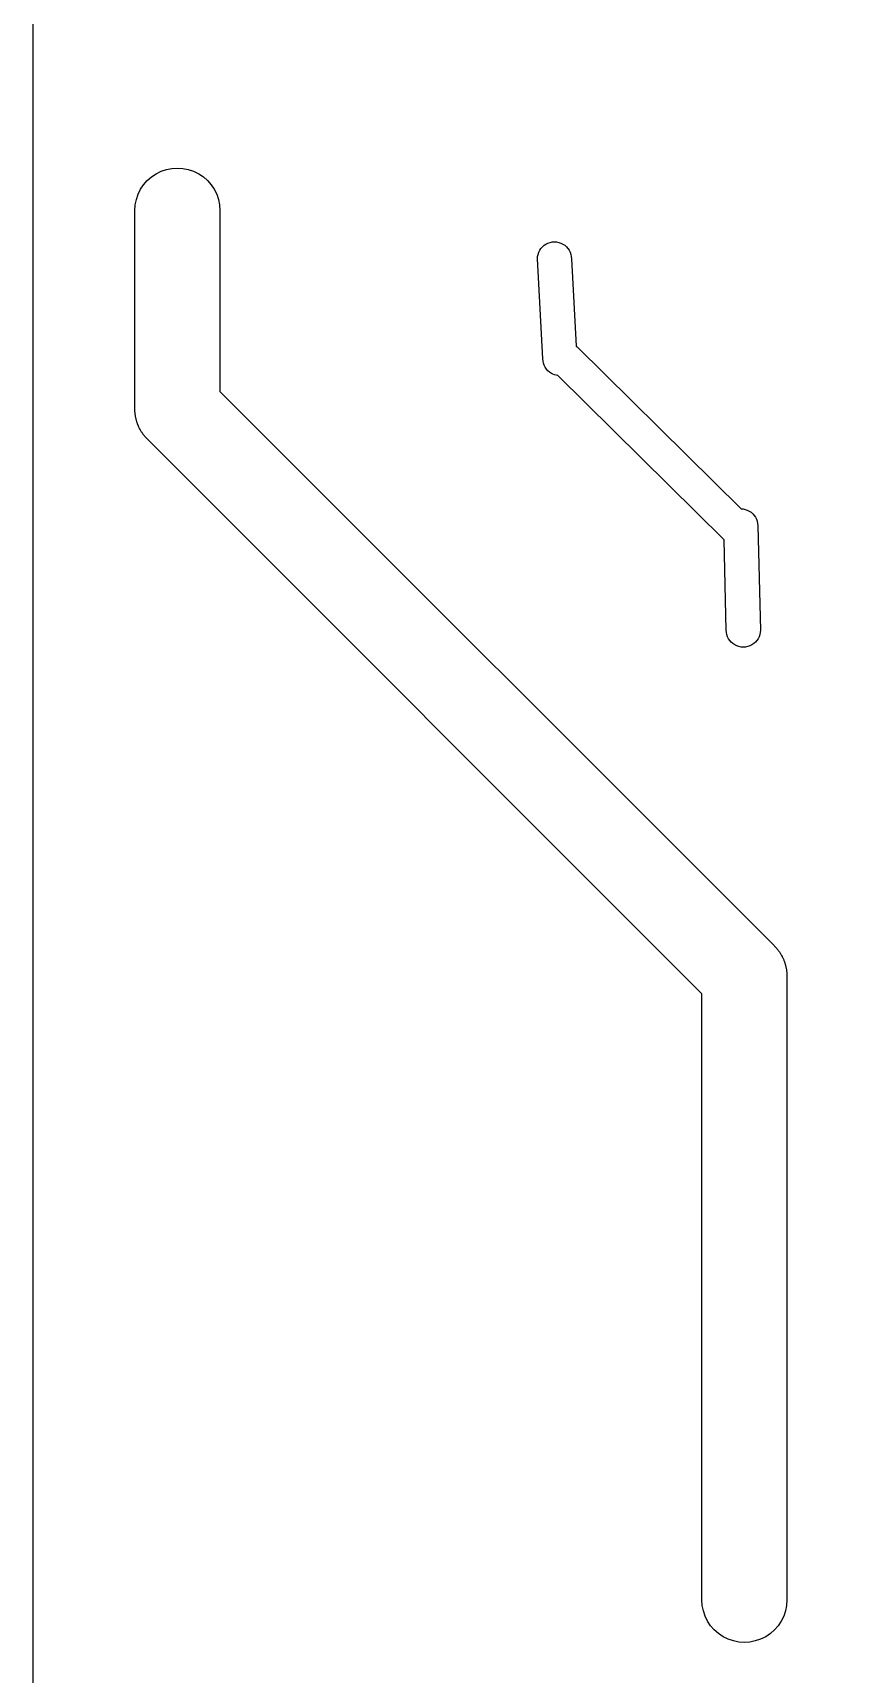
# Model space of a CAD drawing. Extents: x -7.6 to 7.5, y -21.6 to 19.9.
# Drawn here: x -7.65 to -0.3, y -9.56 to 5.15 of the extents above; entities that cross this region are included whole.
import ezdxf

# ---------------------------------------------------------------- set-up
doc = ezdxf.new("R2010")
doc.units = 0
doc.header["$MEASUREMENT"] = 0
doc.layers.add('BOTTOM_WELDED_LPKF', color=7, linetype='CONTINUOUS')

msp = doc.modelspace()

# ---------------------------------------------------------------- linework, layer by layer
at = {"layer": 'BOTTOM_WELDED_LPKF'}
msp.add_lwpolyline([(-7.6454, -21.6408), (7.5438, -21.6408), (7.5438, 19.8628), (-7.6454, 19.8628), (-7.6454, -21.6408)], close=True, dxfattribs=at)
for points, knots in [([(-1.651, -3.4598), (-1.651, -3.4598), (-1.651, -8.89), (-1.651, -8.89), (-1.651, -8.89), (-1.651, -9.0261), (-1.5784, -9.1519), (-1.4605, -9.22), (-1.4605, -9.22), (-1.3426, -9.288), (-1.1974, -9.288), (-1.0795, -9.22), (-1.0795, -9.22), (-0.9616, -9.1519), (-0.889, -9.0261), (-0.889, -8.89), (-0.889, -8.89), (-0.889, -8.89), (-0.889, -3.302), (-0.889, -3.302), (-0.889, -3.302), (-0.889, -3.302), (-0.889, -3.3012), (-0.889, -3.3012), (-0.889, -3.3012), (-0.889, -3.3012), (-0.8891, -3.2956), (-0.8891, -3.2956), (-0.8891, -3.2956), (-0.8891, -3.2956), (-0.8891, -3.2949), (-0.8891, -3.2949), (-0.8891, -3.2949), (-0.8891, -3.2949), (-0.8892, -3.2893), (-0.8892, -3.2893), (-0.8892, -3.2893), (-0.8892, -3.2893), (-0.8893, -3.2887), (-0.8893, -3.2887), (-0.8893, -3.2887), (-0.8893, -3.2887), (-0.8895, -3.2829), (-0.8895, -3.2829), (-0.8895, -3.2829), (-0.8895, -3.2829), (-0.8895, -3.2825), (-0.8895, -3.2825), (-0.8895, -3.2825), (-0.8895, -3.2825), (-0.8898, -3.2766), (-0.8898, -3.2766), (-0.8898, -3.2766), (-0.8898, -3.2766), (-0.8899, -3.2764), (-0.8899, -3.2764), (-0.8899, -3.2764), (-0.8899, -3.2764), (-0.8903, -3.2703), (-0.8903, -3.2703), (-0.8903, -3.2703), (-0.8903, -3.2703), (-0.8904, -3.2702), (-0.8904, -3.2702), (-0.8904, -3.2702), (-0.8904, -3.2702), (-0.8909, -3.264), (-0.8909, -3.264), (-0.8909, -3.264), (-0.8909, -3.264), (-0.8916, -3.2579), (-0.8916, -3.2579), (-0.8916, -3.2579), (-0.8916, -3.2579), (-0.8916, -3.2578), (-0.8916, -3.2578), (-0.8916, -3.2578), (-0.8916, -3.2578), (-0.8932, -3.2456), (-0.8932, -3.2456), (-0.8932, -3.2456), (-0.8932, -3.2456), (-0.8932, -3.2453), (-0.8932, -3.2453), (-0.8932, -3.2453), (-0.8932, -3.2453), (-0.8942, -3.2395), (-0.8942, -3.2395), (-0.8942, -3.2395), (-0.8942, -3.2395), (-0.8942, -3.2391), (-0.8942, -3.2391), (-0.8942, -3.2391), (-0.8942, -3.2391), (-0.8953, -3.2334), (-0.8953, -3.2334), (-0.8953, -3.2334), (-0.8953, -3.2334), (-0.8953, -3.233), (-0.8953, -3.233), (-0.8953, -3.233), (-0.8953, -3.233), (-0.8964, -3.2274), (-0.8964, -3.2274), (-0.8964, -3.2274), (-0.8964, -3.2274), (-0.8965, -3.2268), (-0.8965, -3.2268), (-0.8965, -3.2268), (-0.8965, -3.2268), (-0.8977, -3.2213), (-0.8977, -3.2213), (-0.8977, -3.2213), (-0.8977, -3.2213), (-0.8978, -3.2207), (-0.8978, -3.2207), (-0.8978, -3.2207), (-0.8978, -3.2207), (-0.899, -3.2153), (-0.899, -3.2153), (-0.899, -3.2153), (-0.899, -3.2153), (-0.8991, -3.2147), (-0.8991, -3.2147), (-0.8991, -3.2147), (-0.8991, -3.2147), (-0.9005, -3.2093), (-0.9005, -3.2093), (-0.9005, -3.2093), (-0.9005, -3.2093), (-0.9006, -3.2086), (-0.9006, -3.2086), (-0.9006, -3.2086), (-0.9006, -3.2086), (-0.902, -3.2034), (-0.902, -3.2034), (-0.902, -3.2034), (-0.902, -3.2034), (-0.9022, -3.2026), (-0.9022, -3.2026), (-0.9022, -3.2026), (-0.9022, -3.2026), (-0.9037, -3.1974), (-0.9037, -3.1974), (-0.9037, -3.1974), (-0.9037, -3.1974), (-0.9039, -3.1966), (-0.9039, -3.1966), (-0.9039, -3.1966), (-0.9039, -3.1966), (-0.9054, -3.1915), (-0.9054, -3.1915), (-0.9054, -3.1915), (-0.9054, -3.1915), (-0.9056, -3.1907), (-0.9056, -3.1907), (-0.9056, -3.1907), (-0.9056, -3.1907), (-0.9072, -3.1856), (-0.9072, -3.1856), (-0.9072, -3.1856), (-0.9072, -3.1856), (-0.9075, -3.1847), (-0.9075, -3.1847), (-0.9075, -3.1847), (-0.9075, -3.1847), (-0.9092, -3.1798), (-0.9092, -3.1798), (-0.9092, -3.1798), (-0.9092, -3.1798), (-0.9094, -3.1789), (-0.9094, -3.1789), (-0.9094, -3.1789), (-0.9094, -3.1789), (-0.9112, -3.1739), (-0.9112, -3.1739), (-0.9112, -3.1739), (-0.9112, -3.1739), (-0.9115, -3.173), (-0.9115, -3.173), (-0.9115, -3.173), (-0.9115, -3.173), (-0.9133, -3.1681), (-0.9133, -3.1681), (-0.9133, -3.1681), (-0.9133, -3.1681), (-0.9136, -3.1672), (-0.9136, -3.1672), (-0.9136, -3.1672), (-0.9136, -3.1672), (-0.9155, -3.1624), (-0.9155, -3.1624), (-0.9155, -3.1624), (-0.9155, -3.1624), (-0.9159, -3.1615), (-0.9159, -3.1615), (-0.9159, -3.1615), (-0.9159, -3.1615), (-0.9178, -3.1566), (-0.9178, -3.1566), (-0.9178, -3.1566), (-0.9178, -3.1566), (-0.9182, -3.1557), (-0.9182, -3.1557), (-0.9182, -3.1557), (-0.9182, -3.1557), (-0.9202, -3.1509), (-0.9202, -3.1509), (-0.9202, -3.1509), (-0.9202, -3.1509), (-0.9206, -3.15), (-0.9206, -3.15), (-0.9206, -3.15), (-0.9206, -3.15), (-0.9227, -3.1453), (-0.9227, -3.1453), (-0.9227, -3.1453), (-0.9227, -3.1453), (-0.9231, -3.1444), (-0.9231, -3.1444), (-0.9231, -3.1444), (-0.9231, -3.1444), (-0.9253, -3.1397), (-0.9253, -3.1397), (-0.9253, -3.1397), (-0.9253, -3.1397), (-0.9257, -3.1388), (-0.9257, -3.1388), (-0.9257, -3.1388), (-0.9257, -3.1388), (-0.928, -3.1341), (-0.928, -3.1341), (-0.928, -3.1341), (-0.928, -3.1341), (-0.9284, -3.1333), (-0.9284, -3.1333), (-0.9284, -3.1333), (-0.9284, -3.1333), (-0.9308, -3.1286), (-0.9308, -3.1286), (-0.9308, -3.1286), (-0.9308, -3.1286), (-0.9312, -3.1277), (-0.9312, -3.1277), (-0.9312, -3.1277), (-0.9312, -3.1277), (-0.9364, -3.118), (-0.9364, -3.118), (-0.9364, -3.118), (-0.9364, -3.118), (-0.9366, -3.1176), (-0.9366, -3.1176), (-0.9366, -3.1176), (-0.9366, -3.1176), (-0.937, -3.1169), (-0.937, -3.1169), (-0.937, -3.1169), (-0.937, -3.1169), (-0.9397, -3.1122), (-0.9397, -3.1122), (-0.9397, -3.1122), (-0.9397, -3.1122), (-0.94, -3.1115), (-0.94, -3.1115), (-0.94, -3.1115), (-0.94, -3.1115), (-0.9428, -3.1068), (-0.9428, -3.1068), (-0.9428, -3.1068), (-0.9428, -3.1068), (-0.9432, -3.1062), (-0.9432, -3.1062), (-0.9432, -3.1062), (-0.9432, -3.1062), (-0.946, -3.1015), (-0.946, -3.1015), (-0.946, -3.1015), (-0.946, -3.1015), (-0.9464, -3.1009), (-0.9464, -3.1009), (-0.9464, -3.1009), (-0.9464, -3.1009), (-0.9494, -3.0962), (-0.9494, -3.0962), (-0.9494, -3.0962), (-0.9494, -3.0962), (-0.9497, -3.0957), (-0.9497, -3.0957), (-0.9497, -3.0957), (-0.9497, -3.0957), (-0.9528, -3.091), (-0.9528, -3.091), (-0.9528, -3.091), (-0.9528, -3.091), (-0.9531, -3.0905), (-0.9531, -3.0905), (-0.9531, -3.0905), (-0.9531, -3.0905), (-0.9563, -3.0858), (-0.9563, -3.0858), (-0.9563, -3.0858), (-0.9563, -3.0858), (-0.9565, -3.0854), (-0.9565, -3.0854), (-0.9565, -3.0854), (-0.9565, -3.0854), (-0.9599, -3.0807), (-0.9599, -3.0807), (-0.9599, -3.0807), (-0.9599, -3.0807), (-0.9601, -3.0804), (-0.9601, -3.0804), (-0.9601, -3.0804), (-0.9601, -3.0804), (-0.9635, -3.0757), (-0.9635, -3.0757), (-0.9635, -3.0757), (-0.9635, -3.0757), (-0.9637, -3.0754), (-0.9637, -3.0754), (-0.9637, -3.0754), (-0.9637, -3.0754), (-0.9673, -3.0706), (-0.9673, -3.0706), (-0.9673, -3.0706), (-0.9673, -3.0706), (-0.9674, -3.0705), (-0.9674, -3.0705), (-0.9674, -3.0705), (-0.9674, -3.0705), (-0.9712, -3.0657), (-0.9712, -3.0657), (-0.9712, -3.0657), (-0.9712, -3.0657), (-0.9712, -3.0656), (-0.9712, -3.0656), (-0.9712, -3.0656), (-0.9712, -3.0656), (-0.9751, -3.0608), (-0.9751, -3.0608), (-0.9751, -3.0608), (-0.9751, -3.0608), (-0.979, -3.056), (-0.979, -3.056), (-0.979, -3.056), (-0.979, -3.056), (-0.9791, -3.0559), (-0.9791, -3.0559), (-0.9791, -3.0559), (-0.9791, -3.0559), (-0.9831, -3.0513), (-0.9831, -3.0513), (-0.9831, -3.0513), (-0.9831, -3.0513), (-0.9833, -3.0511), (-0.9833, -3.0511), (-0.9833, -3.0511), (-0.9833, -3.0511), (-0.9872, -3.0467), (-0.9872, -3.0467), (-0.9872, -3.0467), (-0.9872, -3.0467), (-0.9875, -3.0464), (-0.9875, -3.0464), (-0.9875, -3.0464), (-0.9875, -3.0464), (-0.9914, -3.0421), (-0.9914, -3.0421), (-0.9914, -3.0421), (-0.9914, -3.0421), (-0.9918, -3.0417), (-0.9918, -3.0417), (-0.9918, -3.0417), (-0.9918, -3.0417), (-0.9956, -3.0376), (-0.9956, -3.0376), (-0.9956, -3.0376), (-0.9956, -3.0376), (-0.9961, -3.0371), (-0.9961, -3.0371), (-0.9961, -3.0371), (-0.9961, -3.0371), (-1, -3.0332), (-1, -3.0332), (-1, -3.0332), (-1, -3.0332), (-1.0006, -3.0326), (-1.0006, -3.0326), (-1.0006, -3.0326), (-1.0006, -3.0326), (-1.0044, -3.0288), (-1.0044, -3.0288), (-1.0044, -3.0288), (-1.0044, -3.0288), (-5.969, 1.9358), (-5.969, 1.9358), (-5.969, 1.9358), (-5.969, 1.9358), (-5.969, 2.54), (-5.969, 2.54), (-5.969, 2.54), (-5.969, 2.54), (-5.969, 3.556), (-5.969, 3.556), (-5.969, 3.556), (-5.969, 3.6921), (-6.0416, 3.8179), (-6.1595, 3.886), (-6.1595, 3.886), (-6.2774, 3.954), (-6.4226, 3.954), (-6.5405, 3.886), (-6.5405, 3.886), (-6.6584, 3.8179), (-6.731, 3.6921), (-6.731, 3.556), (-6.731, 3.556), (-6.731, 3.556), (-6.731, 2.54), (-6.731, 2.54), (-6.731, 2.54), (-6.731, 2.54), (-6.731, 1.778), (-6.731, 1.778), (-6.731, 1.778), (-6.731, 1.778), (-6.731, 1.7772), (-6.731, 1.7772), (-6.731, 1.7772), (-6.731, 1.7772), (-6.7309, 1.7716), (-6.7309, 1.7716), (-6.7309, 1.7716), (-6.7309, 1.7716), (-6.7309, 1.7709), (-6.7309, 1.7709), (-6.7309, 1.7709), (-6.7309, 1.7709), (-6.7308, 1.7653), (-6.7308, 1.7653), (-6.7308, 1.7653), (-6.7308, 1.7653), (-6.7307, 1.7647), (-6.7307, 1.7647), (-6.7307, 1.7647), (-6.7307, 1.7647), (-6.7305, 1.7589), (-6.7305, 1.7589), (-6.7305, 1.7589), (-6.7305, 1.7589), (-6.7305, 1.7585), (-6.7305, 1.7585), (-6.7305, 1.7585), (-6.7305, 1.7585), (-6.7302, 1.7526), (-6.7302, 1.7526), (-6.7302, 1.7526), (-6.7302, 1.7526), (-6.7301, 1.7524), (-6.7301, 1.7524), (-6.7301, 1.7524), (-6.7301, 1.7524), (-6.7297, 1.7463), (-6.7297, 1.7463), (-6.7297, 1.7463), (-6.7297, 1.7463), (-6.7296, 1.7462), (-6.7296, 1.7462), (-6.7296, 1.7462), (-6.7296, 1.7462), (-6.7291, 1.74), (-6.7291, 1.74), (-6.7291, 1.74), (-6.7291, 1.74), (-6.7284, 1.7339), (-6.7284, 1.7339), (-6.7284, 1.7339), (-6.7284, 1.7339), (-6.7284, 1.7338), (-6.7284, 1.7338), (-6.7284, 1.7338), (-6.7284, 1.7338), (-6.7268, 1.7216), (-6.7268, 1.7216), (-6.7268, 1.7216), (-6.7268, 1.7216), (-6.7268, 1.7213), (-6.7268, 1.7213), (-6.7268, 1.7213), (-6.7268, 1.7213), (-6.7258, 1.7155), (-6.7258, 1.7155), (-6.7258, 1.7155), (-6.7258, 1.7155), (-6.7258, 1.7151), (-6.7258, 1.7151), (-6.7258, 1.7151), (-6.7258, 1.7151), (-6.7247, 1.7094), (-6.7247, 1.7094), (-6.7247, 1.7094), (-6.7247, 1.7094), (-6.7247, 1.709), (-6.7247, 1.709), (-6.7247, 1.709), (-6.7247, 1.709), (-6.7236, 1.7034), (-6.7236, 1.7034), (-6.7236, 1.7034), (-6.7236, 1.7034), (-6.7235, 1.7028), (-6.7235, 1.7028), (-6.7235, 1.7028), (-6.7235, 1.7028), (-6.7223, 1.6973), (-6.7223, 1.6973), (-6.7223, 1.6973), (-6.7223, 1.6973), (-6.7222, 1.6967), (-6.7222, 1.6967), (-6.7222, 1.6967), (-6.7222, 1.6967), (-6.721, 1.6913), (-6.721, 1.6913), (-6.721, 1.6913), (-6.721, 1.6913), (-6.7209, 1.6907), (-6.7209, 1.6907), (-6.7209, 1.6907), (-6.7209, 1.6907), (-6.7195, 1.6853), (-6.7195, 1.6853), (-6.7195, 1.6853), (-6.7195, 1.6853), (-6.7194, 1.6846), (-6.7194, 1.6846), (-6.7194, 1.6846), (-6.7194, 1.6846), (-6.718, 1.6794), (-6.718, 1.6794), (-6.718, 1.6794), (-6.718, 1.6794), (-6.7178, 1.6786), (-6.7178, 1.6786), (-6.7178, 1.6786), (-6.7178, 1.6786), (-6.7163, 1.6734), (-6.7163, 1.6734), (-6.7163, 1.6734), (-6.7163, 1.6734), (-6.7161, 1.6726), (-6.7161, 1.6726), (-6.7161, 1.6726), (-6.7161, 1.6726), (-6.7146, 1.6675), (-6.7146, 1.6675), (-6.7146, 1.6675), (-6.7146, 1.6675), (-6.7144, 1.6667), (-6.7144, 1.6667), (-6.7144, 1.6667), (-6.7144, 1.6667), (-6.7128, 1.6616), (-6.7128, 1.6616), (-6.7128, 1.6616), (-6.7128, 1.6616), (-6.7125, 1.6607), (-6.7125, 1.6607), (-6.7125, 1.6607), (-6.7125, 1.6607), (-6.7108, 1.6558), (-6.7108, 1.6558), (-6.7108, 1.6558), (-6.7108, 1.6558), (-6.7106, 1.6549), (-6.7106, 1.6549), (-6.7106, 1.6549), (-6.7106, 1.6549), (-6.7088, 1.6499), (-6.7088, 1.6499), (-6.7088, 1.6499), (-6.7088, 1.6499), (-6.7085, 1.649), (-6.7085, 1.649), (-6.7085, 1.649), (-6.7085, 1.649), (-6.7067, 1.6441), (-6.7067, 1.6441), (-6.7067, 1.6441), (-6.7067, 1.6441), (-6.7064, 1.6432), (-6.7064, 1.6432), (-6.7064, 1.6432), (-6.7064, 1.6432), (-6.7045, 1.6384), (-6.7045, 1.6384), (-6.7045, 1.6384), (-6.7045, 1.6384), (-6.7041, 1.6375), (-6.7041, 1.6375), (-6.7041, 1.6375), (-6.7041, 1.6375), (-6.7022, 1.6326), (-6.7022, 1.6326), (-6.7022, 1.6326), (-6.7022, 1.6326), (-6.7018, 1.6317), (-6.7018, 1.6317), (-6.7018, 1.6317), (-6.7018, 1.6317), (-6.6998, 1.6269), (-6.6998, 1.6269), (-6.6998, 1.6269), (-6.6998, 1.6269), (-6.6994, 1.626), (-6.6994, 1.626), (-6.6994, 1.626), (-6.6994, 1.626), (-6.6973, 1.6213), (-6.6973, 1.6213), (-6.6973, 1.6213), (-6.6973, 1.6213), (-6.6969, 1.6204), (-6.6969, 1.6204), (-6.6969, 1.6204), (-6.6969, 1.6204), (-6.6947, 1.6157), (-6.6947, 1.6157), (-6.6947, 1.6157), (-6.6947, 1.6157), (-6.6943, 1.6148), (-6.6943, 1.6148), (-6.6943, 1.6148), (-6.6943, 1.6148), (-6.692, 1.6101), (-6.692, 1.6101), (-6.692, 1.6101), (-6.692, 1.6101), (-6.6916, 1.6093), (-6.6916, 1.6093), (-6.6916, 1.6093), (-6.6916, 1.6093), (-6.6892, 1.6046), (-6.6892, 1.6046), (-6.6892, 1.6046), (-6.6892, 1.6046), (-6.6888, 1.6037), (-6.6888, 1.6037), (-6.6888, 1.6037), (-6.6888, 1.6037), (-6.6836, 1.594), (-6.6836, 1.594), (-6.6836, 1.594), (-6.6836, 1.594), (-6.6834, 1.5936), (-6.6834, 1.5936), (-6.6834, 1.5936), (-6.6834, 1.5936), (-6.683, 1.5929), (-6.683, 1.5929), (-6.683, 1.5929), (-6.683, 1.5929), (-6.6803, 1.5882), (-6.6803, 1.5882), (-6.6803, 1.5882), (-6.6803, 1.5882), (-6.68, 1.5875), (-6.68, 1.5875), (-6.68, 1.5875), (-6.68, 1.5875), (-6.6772, 1.5828), (-6.6772, 1.5828), (-6.6772, 1.5828), (-6.6772, 1.5828), (-6.6768, 1.5822), (-6.6768, 1.5822), (-6.6768, 1.5822), (-6.6768, 1.5822), (-6.674, 1.5775), (-6.674, 1.5775), (-6.674, 1.5775), (-6.674, 1.5775), (-6.6736, 1.5769), (-6.6736, 1.5769), (-6.6736, 1.5769), (-6.6736, 1.5769), (-6.6706, 1.5722), (-6.6706, 1.5722), (-6.6706, 1.5722), (-6.6706, 1.5722), (-6.6703, 1.5717), (-6.6703, 1.5717), (-6.6703, 1.5717), (-6.6703, 1.5717), (-6.6672, 1.567), (-6.6672, 1.567), (-6.6672, 1.567), (-6.6672, 1.567), (-6.6669, 1.5665), (-6.6669, 1.5665), (-6.6669, 1.5665), (-6.6669, 1.5665), (-6.6637, 1.5618), (-6.6637, 1.5618), (-6.6637, 1.5618), (-6.6637, 1.5618), (-6.6635, 1.5614), (-6.6635, 1.5614), (-6.6635, 1.5614), (-6.6635, 1.5614), (-6.6601, 1.5567), (-6.6601, 1.5567), (-6.6601, 1.5567), (-6.6601, 1.5567), (-6.6599, 1.5564), (-6.6599, 1.5564), (-6.6599, 1.5564), (-6.6599, 1.5564), (-6.6565, 1.5517), (-6.6565, 1.5517), (-6.6565, 1.5517), (-6.6565, 1.5517), (-6.6563, 1.5514), (-6.6563, 1.5514), (-6.6563, 1.5514), (-6.6563, 1.5514), (-6.6527, 1.5466), (-6.6527, 1.5466), (-6.6527, 1.5466), (-6.6527, 1.5466), (-6.6526, 1.5465), (-6.6526, 1.5465), (-6.6526, 1.5465), (-6.6526, 1.5465), (-6.6488, 1.5417), (-6.6488, 1.5417), (-6.6488, 1.5417), (-6.6488, 1.5417), (-6.6488, 1.5416), (-6.6488, 1.5416), (-6.6488, 1.5416), (-6.6488, 1.5416), (-6.6449, 1.5368), (-6.6449, 1.5368), (-6.6449, 1.5368), (-6.6449, 1.5368), (-6.641, 1.532), (-6.641, 1.532), (-6.641, 1.532), (-6.641, 1.532), (-6.6409, 1.5319), (-6.6409, 1.5319), (-6.6409, 1.5319), (-6.6409, 1.5319), (-6.6369, 1.5273), (-6.6369, 1.5273), (-6.6369, 1.5273), (-6.6369, 1.5273), (-6.6367, 1.5271), (-6.6367, 1.5271), (-6.6367, 1.5271), (-6.6367, 1.5271), (-6.6328, 1.5227), (-6.6328, 1.5227), (-6.6328, 1.5227), (-6.6328, 1.5227), (-6.6325, 1.5224), (-6.6325, 1.5224), (-6.6325, 1.5224), (-6.6325, 1.5224), (-6.6286, 1.5181), (-6.6286, 1.5181), (-6.6286, 1.5181), (-6.6286, 1.5181), (-6.6282, 1.5177), (-6.6282, 1.5177), (-6.6282, 1.5177), (-6.6282, 1.5177), (-6.6244, 1.5136), (-6.6244, 1.5136), (-6.6244, 1.5136), (-6.6244, 1.5136), (-6.6239, 1.5131), (-6.6239, 1.5131), (-6.6239, 1.5131), (-6.6239, 1.5131), (-6.62, 1.5092), (-6.62, 1.5092), (-6.62, 1.5092), (-6.62, 1.5092), (-6.6194, 1.5086), (-6.6194, 1.5086), (-6.6194, 1.5086), (-6.6194, 1.5086), (-6.6156, 1.5048), (-6.6156, 1.5048), (-6.6156, 1.5048), (-6.6156, 1.5048), (-1.651, -3.4598), (-1.651, -3.4598)], [0, 0, 0, 0, 0.0049751, 0.0049751, 0.0049751, 0.0049751, 0.0099502, 0.0099502, 0.0099502, 0.0099502, 0.0149254, 0.0149254, 0.0149254, 0.0149254, 0.0199005, 0.0199005, 0.0199005, 0.0199005, 0.0248756, 0.0248756, 0.0248756, 0.0248756, 0.0298507, 0.0298507, 0.0298507, 0.0298507, 0.0348259, 0.0348259, 0.0348259, 0.0348259, 0.039801, 0.039801, 0.039801, 0.039801, 0.0447761, 0.0447761, 0.0447761, 0.0447761, 0.0497512, 0.0497512, 0.0497512, 0.0497512, 0.0547264, 0.0547264, 0.0547264, 0.0547264, 0.0597015, 0.0597015, 0.0597015, 0.0597015, 0.0646766, 0.0646766, 0.0646766, 0.0646766, 0.0696517, 0.0696517, 0.0696517, 0.0696517, 0.0746269, 0.0746269, 0.0746269, 0.0746269, 0.079602, 0.079602, 0.079602, 0.079602, 0.0845771, 0.0845771, 0.0845771, 0.0845771, 0.0895522, 0.0895522, 0.0895522, 0.0895522, 0.0945274, 0.0945274, 0.0945274, 0.0945274, 0.0995025, 0.0995025, 0.0995025, 0.0995025, 0.1044776, 0.1044776, 0.1044776, 0.1044776, 0.1094527, 0.1094527, 0.1094527, 0.1094527, 0.1144279, 0.1144279, 0.1144279, 0.1144279, 0.119403, 0.119403, 0.119403, 0.119403, 0.1243781, 0.1243781, 0.1243781, 0.1243781, 0.1293532, 0.1293532, 0.1293532, 0.1293532, 0.1343284, 0.1343284, 0.1343284, 0.1343284, 0.1393035, 0.1393035, 0.1393035, 0.1393035, 0.1442786, 0.1442786, 0.1442786, 0.1442786, 0.1492537, 0.1492537, 0.1492537, 0.1492537, 0.1542289, 0.1542289, 0.1542289, 0.1542289, 0.159204, 0.159204, 0.159204, 0.159204, 0.1641791, 0.1641791, 0.1641791, 0.1641791, 0.1691542, 0.1691542, 0.1691542, 0.1691542, 0.1741294, 0.1741294, 0.1741294, 0.1741294, 0.1791045, 0.1791045, 0.1791045, 0.1791045, 0.1840796, 0.1840796, 0.1840796, 0.1840796, 0.1890547, 0.1890547, 0.1890547, 0.1890547, 0.1940299, 0.1940299, 0.1940299, 0.1940299, 0.199005, 0.199005, 0.199005, 0.199005, 0.2039801, 0.2039801, 0.2039801, 0.2039801, 0.2089552, 0.2089552, 0.2089552, 0.2089552, 0.2139303, 0.2139303, 0.2139303, 0.2139303, 0.2189055, 0.2189055, 0.2189055, 0.2189055, 0.2238806, 0.2238806, 0.2238806, 0.2238806, 0.2288557, 0.2288557, 0.2288557, 0.2288557, 0.2338308, 0.2338308, 0.2338308, 0.2338308, 0.238806, 0.238806, 0.238806, 0.238806, 0.2437811, 0.2437811, 0.2437811, 0.2437811, 0.2487562, 0.2487562, 0.2487562, 0.2487562, 0.2537313, 0.2537313, 0.2537313, 0.2537313, 0.2587065, 0.2587065, 0.2587065, 0.2587065, 0.2636816, 0.2636816, 0.2636816, 0.2636816, 0.2686567, 0.2686567, 0.2686567, 0.2686567, 0.2736318, 0.2736318, 0.2736318, 0.2736318, 0.278607, 0.278607, 0.278607, 0.278607, 0.2835821, 0.2835821, 0.2835821, 0.2835821, 0.2885572, 0.2885572, 0.2885572, 0.2885572, 0.2935323, 0.2935323, 0.2935323, 0.2935323, 0.2985075, 0.2985075, 0.2985075, 0.2985075, 0.3034826, 0.3034826, 0.3034826, 0.3034826, 0.3084577, 0.3084577, 0.3084577, 0.3084577, 0.3134328, 0.3134328, 0.3134328, 0.3134328, 0.318408, 0.318408, 0.318408, 0.318408, 0.3233831, 0.3233831, 0.3233831, 0.3233831, 0.3283582, 0.3283582, 0.3283582, 0.3283582, 0.3333333, 0.3333333, 0.3333333, 0.3333333, 0.3383085, 0.3383085, 0.3383085, 0.3383085, 0.3432836, 0.3432836, 0.3432836, 0.3432836, 0.3482587, 0.3482587, 0.3482587, 0.3482587, 0.3532338, 0.3532338, 0.3532338, 0.3532338, 0.358209, 0.358209, 0.358209, 0.358209, 0.3631841, 0.3631841, 0.3631841, 0.3631841, 0.3681592, 0.3681592, 0.3681592, 0.3681592, 0.3731343, 0.3731343, 0.3731343, 0.3731343, 0.3781095, 0.3781095, 0.3781095, 0.3781095, 0.3830846, 0.3830846, 0.3830846, 0.3830846, 0.3880597, 0.3880597, 0.3880597, 0.3880597, 0.3930348, 0.3930348, 0.3930348, 0.3930348, 0.39801, 0.39801, 0.39801, 0.39801, 0.4029851, 0.4029851, 0.4029851, 0.4029851, 0.4079602, 0.4079602, 0.4079602, 0.4079602, 0.4129353, 0.4129353, 0.4129353, 0.4129353, 0.4179104, 0.4179104, 0.4179104, 0.4179104, 0.4228856, 0.4228856, 0.4228856, 0.4228856, 0.4278607, 0.4278607, 0.4278607, 0.4278607, 0.4328358, 0.4328358, 0.4328358, 0.4328358, 0.4378109, 0.4378109, 0.4378109, 0.4378109, 0.4427861, 0.4427861, 0.4427861, 0.4427861, 0.4477612, 0.4477612, 0.4477612, 0.4477612, 0.4527363, 0.4527363, 0.4527363, 0.4527363, 0.4577114, 0.4577114, 0.4577114, 0.4577114, 0.4626866, 0.4626866, 0.4626866, 0.4626866, 0.4676617, 0.4676617, 0.4676617, 0.4676617, 0.4726368, 0.4726368, 0.4726368, 0.4726368, 0.4776119, 0.4776119, 0.4776119, 0.4776119, 0.4825871, 0.4825871, 0.4825871, 0.4825871, 0.4875622, 0.4875622, 0.4875622, 0.4875622, 0.4925373, 0.4925373, 0.4925373, 0.4925373, 0.4975124, 0.4975124, 0.4975124, 0.4975124, 0.5024876, 0.5024876, 0.5024876, 0.5024876, 0.5074627, 0.5074627, 0.5074627, 0.5074627, 0.5124378, 0.5124378, 0.5124378, 0.5124378, 0.5174129, 0.5174129, 0.5174129, 0.5174129, 0.5223881, 0.5223881, 0.5223881, 0.5223881, 0.5273632, 0.5273632, 0.5273632, 0.5273632, 0.5323383, 0.5323383, 0.5323383, 0.5323383, 0.5373134, 0.5373134, 0.5373134, 0.5373134, 0.5422886, 0.5422886, 0.5422886, 0.5422886, 0.5472637, 0.5472637, 0.5472637, 0.5472637, 0.5522388, 0.5522388, 0.5522388, 0.5522388, 0.5572139, 0.5572139, 0.5572139, 0.5572139, 0.5621891, 0.5621891, 0.5621891, 0.5621891, 0.5671642, 0.5671642, 0.5671642, 0.5671642, 0.5721393, 0.5721393, 0.5721393, 0.5721393, 0.5771144, 0.5771144, 0.5771144, 0.5771144, 0.5820896, 0.5820896, 0.5820896, 0.5820896, 0.5870647, 0.5870647, 0.5870647, 0.5870647, 0.5920398, 0.5920398, 0.5920398, 0.5920398, 0.5970149, 0.5970149, 0.5970149, 0.5970149, 0.60199, 0.60199, 0.60199, 0.60199, 0.6069652, 0.6069652, 0.6069652, 0.6069652, 0.6119403, 0.6119403, 0.6119403, 0.6119403, 0.6169154, 0.6169154, 0.6169154, 0.6169154, 0.6218905, 0.6218905, 0.6218905, 0.6218905, 0.6268657, 0.6268657, 0.6268657, 0.6268657, 0.6318408, 0.6318408, 0.6318408, 0.6318408, 0.6368159, 0.6368159, 0.6368159, 0.6368159, 0.641791, 0.641791, 0.641791, 0.641791, 0.6467662, 0.6467662, 0.6467662, 0.6467662, 0.6517413, 0.6517413, 0.6517413, 0.6517413, 0.6567164, 0.6567164, 0.6567164, 0.6567164, 0.6616915, 0.6616915, 0.6616915, 0.6616915, 0.6666667, 0.6666667, 0.6666667, 0.6666667, 0.6716418, 0.6716418, 0.6716418, 0.6716418, 0.6766169, 0.6766169, 0.6766169, 0.6766169, 0.681592, 0.681592, 0.681592, 0.681592, 0.6865672, 0.6865672, 0.6865672, 0.6865672, 0.6915423, 0.6915423, 0.6915423, 0.6915423, 0.6965174, 0.6965174, 0.6965174, 0.6965174, 0.7014925, 0.7014925, 0.7014925, 0.7014925, 0.7064677, 0.7064677, 0.7064677, 0.7064677, 0.7114428, 0.7114428, 0.7114428, 0.7114428, 0.7164179, 0.7164179, 0.7164179, 0.7164179, 0.721393, 0.721393, 0.721393, 0.721393, 0.7263682, 0.7263682, 0.7263682, 0.7263682, 0.7313433, 0.7313433, 0.7313433, 0.7313433, 0.7363184, 0.7363184, 0.7363184, 0.7363184, 0.7412935, 0.7412935, 0.7412935, 0.7412935, 0.7462687, 0.7462687, 0.7462687, 0.7462687, 0.7512438, 0.7512438, 0.7512438, 0.7512438, 0.7562189, 0.7562189, 0.7562189, 0.7562189, 0.761194, 0.761194, 0.761194, 0.761194, 0.7661692, 0.7661692, 0.7661692, 0.7661692, 0.7711443, 0.7711443, 0.7711443, 0.7711443, 0.7761194, 0.7761194, 0.7761194, 0.7761194, 0.7810945, 0.7810945, 0.7810945, 0.7810945, 0.7860697, 0.7860697, 0.7860697, 0.7860697, 0.7910448, 0.7910448, 0.7910448, 0.7910448, 0.7960199, 0.7960199, 0.7960199, 0.7960199, 0.800995, 0.800995, 0.800995, 0.800995, 0.8059701, 0.8059701, 0.8059701, 0.8059701, 0.8109453, 0.8109453, 0.8109453, 0.8109453, 0.8159204, 0.8159204, 0.8159204, 0.8159204, 0.8208955, 0.8208955, 0.8208955, 0.8208955, 0.8258706, 0.8258706, 0.8258706, 0.8258706, 0.8308458, 0.8308458, 0.8308458, 0.8308458, 0.8358209, 0.8358209, 0.8358209, 0.8358209, 0.840796, 0.840796, 0.840796, 0.840796, 0.8457711, 0.8457711, 0.8457711, 0.8457711, 0.8507463, 0.8507463, 0.8507463, 0.8507463, 0.8557214, 0.8557214, 0.8557214, 0.8557214, 0.8606965, 0.8606965, 0.8606965, 0.8606965, 0.8656716, 0.8656716, 0.8656716, 0.8656716, 0.8706468, 0.8706468, 0.8706468, 0.8706468, 0.8756219, 0.8756219, 0.8756219, 0.8756219, 0.880597, 0.880597, 0.880597, 0.880597, 0.8855721, 0.8855721, 0.8855721, 0.8855721, 0.8905473, 0.8905473, 0.8905473, 0.8905473, 0.8955224, 0.8955224, 0.8955224, 0.8955224, 0.9004975, 0.9004975, 0.9004975, 0.9004975, 0.9054726, 0.9054726, 0.9054726, 0.9054726, 0.9104478, 0.9104478, 0.9104478, 0.9104478, 0.9154229, 0.9154229, 0.9154229, 0.9154229, 0.920398, 0.920398, 0.920398, 0.920398, 0.9253731, 0.9253731, 0.9253731, 0.9253731, 0.9303483, 0.9303483, 0.9303483, 0.9303483, 0.9353234, 0.9353234, 0.9353234, 0.9353234, 0.9402985, 0.9402985, 0.9402985, 0.9402985, 0.9452736, 0.9452736, 0.9452736, 0.9452736, 0.9502488, 0.9502488, 0.9502488, 0.9502488, 0.9552239, 0.9552239, 0.9552239, 0.9552239, 0.960199, 0.960199, 0.960199, 0.960199, 0.9651741, 0.9651741, 0.9651741, 0.9651741, 0.9701493, 0.9701493, 0.9701493, 0.9701493, 0.9751244, 0.9751244, 0.9751244, 0.9751244, 0.9800995, 0.9800995, 0.9800995, 0.9800995, 0.9850746, 0.9850746, 0.9850746, 0.9850746, 0.9900498, 0.9900498, 0.9900498, 0.9900498, 1, 1, 1, 1]), ([(-1.4527, 0.6072), (-1.4527, 0.6072), (-1.4321, -0.2031), (-1.4321, -0.2031), (-1.4321, -0.2031), (-1.4321, -0.2575), (-1.4031, -0.3079), (-1.3559, -0.3351), (-1.3559, -0.3351), (-1.3087, -0.3623), (-1.2507, -0.3623), (-1.2035, -0.3351), (-1.2035, -0.3351), (-1.1563, -0.3079), (-1.1273, -0.2575), (-1.1273, -0.2031), (-1.1273, -0.2031), (-1.1273, -0.2031), (-1.1511, 0.7324), (-1.1511, 0.7324), (-1.1511, 0.7324), (-1.1511, 0.7868), (-1.1801, 0.8372), (-1.2273, 0.8644), (-1.2273, 0.8644), (-1.2498, 0.8774), (-1.2748, 0.8842), (-1.2999, 0.8848), (-1.2999, 0.8848), (-1.2999, 0.8848), (-2.7698, 2.3356), (-2.7698, 2.3356), (-2.7698, 2.3356), (-2.7698, 2.3356), (-2.7761, 2.3415), (-2.7761, 2.3415), (-2.7761, 2.3415), (-2.7761, 2.3415), (-2.8194, 3.1241), (-2.8194, 3.1241), (-2.8194, 3.1241), (-2.8194, 3.1785), (-2.8484, 3.2289), (-2.8956, 3.2561), (-2.8956, 3.2561), (-2.9428, 3.2833), (-3.0008, 3.2833), (-3.048, 3.2561), (-3.048, 3.2561), (-3.0952, 3.2289), (-3.1242, 3.1785), (-3.1242, 3.1241), (-3.1242, 3.1241), (-3.1242, 3.1241), (-3.0746, 2.2285), (-3.0746, 2.2285), (-3.0746, 2.2285), (-3.0746, 2.1741), (-3.0456, 2.1237), (-2.9984, 2.0965), (-2.9984, 2.0965), (-2.9808, 2.0864), (-2.9617, 2.08), (-2.9423, 2.0774), (-2.9423, 2.0774), (-2.9423, 2.0774), (-1.4527, 0.6072), (-1.4527, 0.6072)], [0, 0, 0, 0, 0.0555556, 0.0555556, 0.0555556, 0.0555556, 0.1111111, 0.1111111, 0.1111111, 0.1111111, 0.1666667, 0.1666667, 0.1666667, 0.1666667, 0.2222222, 0.2222222, 0.2222222, 0.2222222, 0.2777778, 0.2777778, 0.2777778, 0.2777778, 0.3333333, 0.3333333, 0.3333333, 0.3333333, 0.3888889, 0.3888889, 0.3888889, 0.3888889, 0.4444444, 0.4444444, 0.4444444, 0.4444444, 0.5, 0.5, 0.5, 0.5, 0.5555556, 0.5555556, 0.5555556, 0.5555556, 0.6111111, 0.6111111, 0.6111111, 0.6111111, 0.6666667, 0.6666667, 0.6666667, 0.6666667, 0.7222222, 0.7222222, 0.7222222, 0.7222222, 0.7777778, 0.7777778, 0.7777778, 0.7777778, 0.8333333, 0.8333333, 0.8333333, 0.8333333, 0.8888889, 0.8888889, 0.8888889, 0.8888889, 1, 1, 1, 1])]:
    msp.add_open_spline(points, degree=3, knots=knots, dxfattribs=at)

doc.saveas('drawing.dxf')
